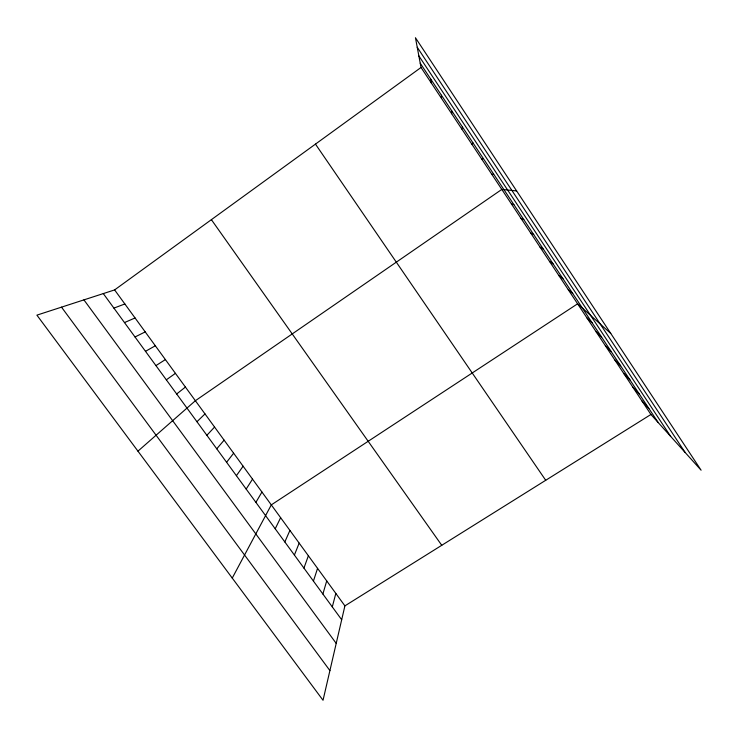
<?xml version="1.0" encoding="UTF-8"?>
<svg xmlns="http://www.w3.org/2000/svg" width="738" height="738" viewBox="0 0 738 738"><rect width="100%" height="100%" fill="white"/><g stroke="black" fill="none" stroke-linecap="round" stroke-linejoin="round"><path stroke-width="1.11" d="M451.647 113.707L451.979 111.161M650.925 414.488L344.904 605.87L323.032 700.27L36.9 315.144L114.611 289.914L421.029 67.481L415.439 37.73L701.1 470.198L650.925 414.488L421.029 67.481M332.303 606.904L335.827 593.417M322.884 594.016L326.713 580.917M313.429 581.083L317.561 568.361M461.767 128.984L462.468 126.991M303.936 568.085L308.383 555.76M294.397 555.05L299.167 543.122M284.831 541.95L289.914 530.419M275.219 528.805L280.625 517.679M232.249 578.085L271.298 504.884L577.596 303.807L610.76 333.438M255.892 502.357L261.935 492.043M246.169 489.054L252.534 479.146M236.4 475.696L243.106 466.204M471.85 144.187L472.901 142.766M226.594 462.283L233.632 453.206M216.751 448.815L224.121 440.162M206.871 435.291L214.573 427.062M196.954 421.721L204.998 413.917M137.951 451.158L195.376 400.716L501.812 189.417L516.637 190.939M176.677 393.981L185.422 387.063M166.327 379.821L175.432 373.354M155.93 365.605L165.395 359.591M481.877 159.334L483.298 158.458M145.497 351.325L155.321 345.771M135.017 336.98L145.211 331.897M124.482 322.58L135.054 317.958M113.91 308.115L124.851 303.964M491.868 174.408L493.648 174.085M511.425 203.928L513.906 204.666M520.991 218.374L523.814 219.638M530.53 232.765L533.685 234.536M540.013 247.092L543.509 249.379M549.469 261.353L553.288 264.149M558.887 275.56L563.039 278.863M568.26 289.711L572.734 293.512M586.894 317.838L592.014 322.617M596.156 331.814L601.59 337.081M605.372 345.735L611.129 351.482M614.56 359.6L620.621 365.817M623.702 373.4L630.077 380.098M632.817 387.155L639.495 394.313M641.885 400.845L648.868 408.474M61.512 307.156L329.904 670.593M83.929 299.877L336.214 643.388M103.302 293.595L341.685 619.745M114.611 289.914L344.904 605.87M211.391 219.666L441.758 545.299M315.467 144.113L545.714 480.281M417.228 47.26L685.178 452.514M418.843 55.848L670.694 436.444M420.226 63.21L658.204 422.57M430.854 79.27L431.278 82.96M441.435 95.248L441.49 98.366"/></g></svg>
